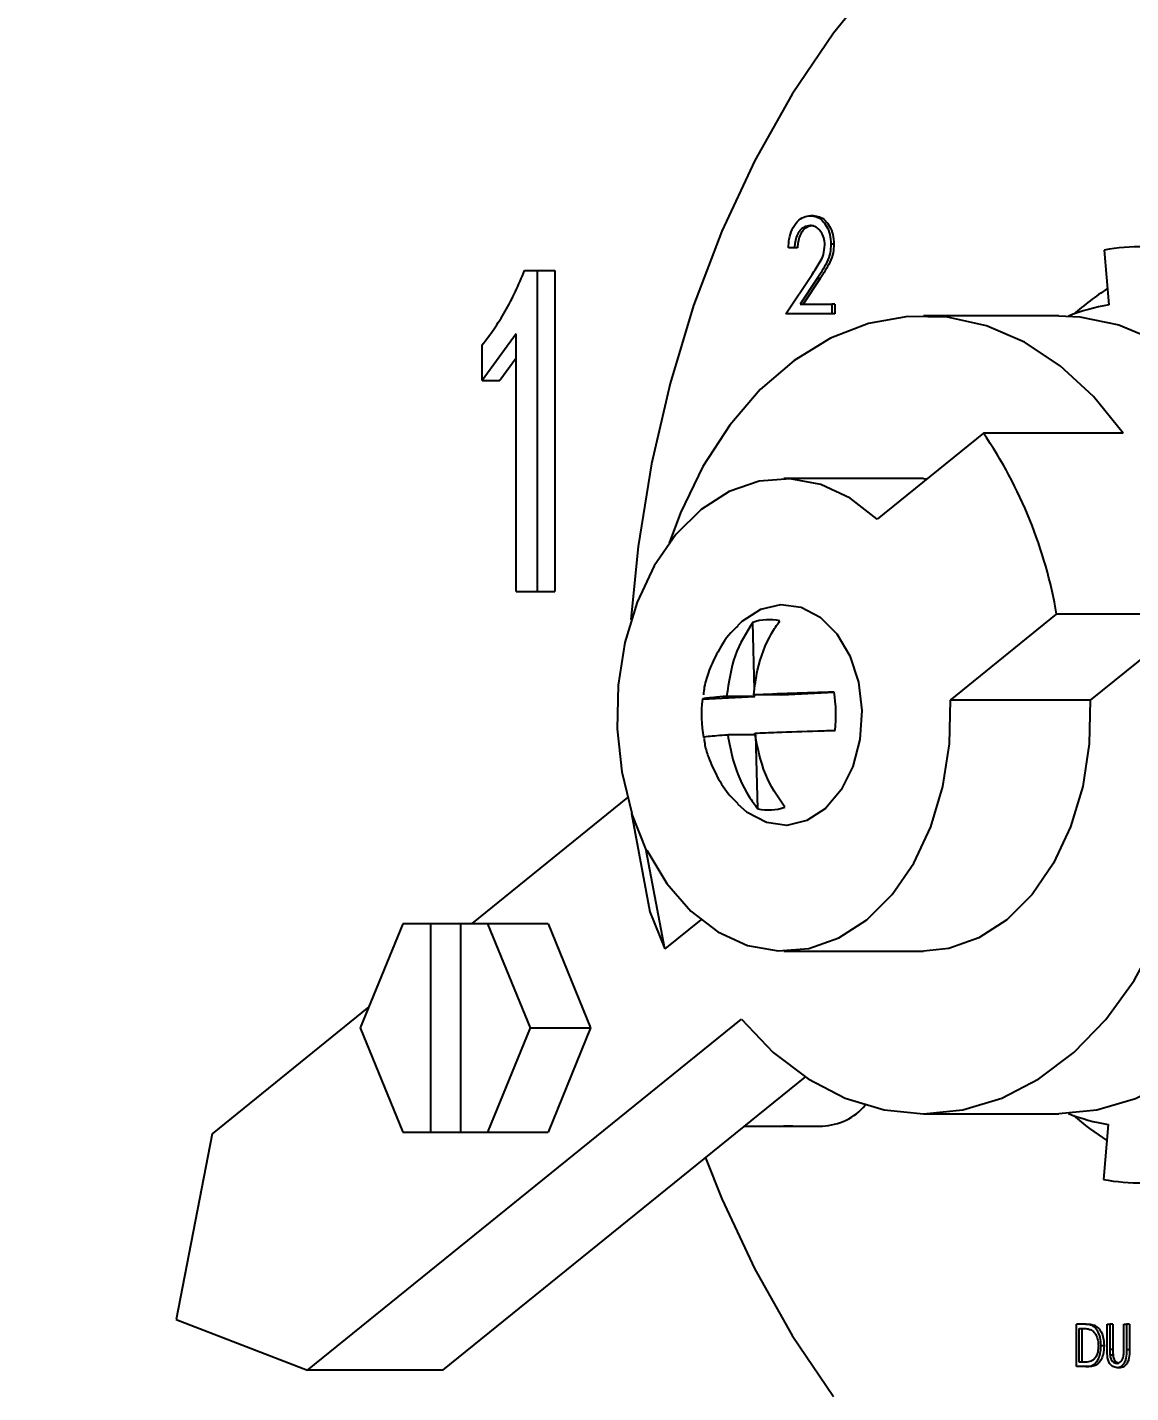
# Model space of a CAD drawing. Header units: millimetres. Extents: x 107291 to 113922, y -130611 to -125922.
# Drawn here: x 110523.3 to 110575.2, y -127298 to -127233.9 of the extents above; entities that cross this region are included whole.
import ezdxf

# ---------------------------------------------------------------- set-up
doc = ezdxf.new("R2010")
doc.units = ezdxf.units.MM
doc.header["$LTSCALE"] = 13
for name, color, linetype in [('几何体', 7, 'Continuous'), ('尺寸', 3, 'Continuous'), ('注释', 2, 'Continuous')]:
    doc.layers.add(name, color=color, linetype=linetype)
doc.styles.add('SLDTEXTSTYLE0', font='')
doc.styles.get("Standard").update_dxf_attribs({"font": 'gbenor.shx', "bigfont": 'gbcbig.shx'})
doc.styles.get('SLDTEXTSTYLE0').set_extended_font_data('汉仪长仿宋体')
doc.dimstyles.new('SLDDIMSTYLE0', dxfattribs={"dimtxt": 50, "dimasz": 40.8, "dimexe": 0, "dimexo": 0.0625, "dimgap": 12.5, "dimtad": 2, "dimdec": 0, "dimrnd": 1e-09, "dimzin": 12, "dimdsep": 46, "dimtxsty": 'SLDTEXTSTYLE0', "dimsah": 1, "dimcen": 0.09, "dimadec": 0, "dimazin": 3, "dimtfac": 1, "dimtdec": 0, "dimtmove": 0, "dimatfit": 0, "dimfxl": 1, "dimfrac": 2, "dimtolj": 1, "dimtzin": 12, "dimarcsym": 0})
doc.dimstyles.new('SLDDIMSTYLE2', dxfattribs={"dimtxt": 0.18, "dimasz": 40.8, "dimexe": 0, "dimexo": 0.0625, "dimgap": 0, "dimtad": 0, "dimtih": 1, "dimtoh": 1, "dimdec": 0, "dimrnd": 1e-09, "dimzin": 0, "dimdsep": 46, "dimtxsty": 'Standard', "dimsah": 1, "dimcen": 0.09, "dimadec": 0, "dimazin": 0, "dimtfac": 40.8, "dimtdec": 0, "dimtofl": 0, "dimtmove": 0, "dimatfit": 3, "dimfxl": 1, "dimfrac": 2, "dimtolj": 1, "dimtzin": 0, "dimarcsym": 0})

# ---------------------------------------------------------------- blocks, each defined once
blk = doc.blocks.new('*D13')
at = {"layer": 'Defpoints', "color": 0, "transparency": 16777216}
for p in [(110402.377, -127104.562), (110714.301, -127104.562), (110787.565, -127792.811)]:
    blk.add_point(p, dxfattribs=at)
at = {"layer": '尺寸', "color": 0, "lineweight": -2, "transparency": 16777216}
for p, q in [((110714.239, -127104.562), (110402.377, -127104.562)), ((110402.377, -127752.011), (110402.377, -127145.362)), ((110787.502, -127792.811), (110402.377, -127792.811))]:
    blk.add_line(p, q, dxfattribs=at)
at = {"layer": '尺寸', "color": 0, "transparency": 16777216}
for points in [[(110395.577, -127145.362), (110409.177, -127145.362), (110402.377, -127104.562)], [(110395.577, -127752.011), (110409.177, -127752.011), (110402.377, -127792.811)]]:
    blk.add_solid(points, dxfattribs=at)
at = {"layer": '尺寸', "color": 0, "transparency": 16777216, "insert": (110339.877, -127398.573), "char_height": 50, "attachment_point": 2, "rotation": 90, "style": 'SLDTEXTSTYLE0'}
blk.add_mtext('\\A1;730', dxfattribs=at)

msp = doc.modelspace()

# ---------------------------------------------------------------- linework, layer by layer
at = {"layer": '几何体'}
for p, q in [((110560.243, -127242.721), (110560.102, -127242.721)), ((110561.205, -127244.058), (110561.063, -127244.058)), ((110559.35, -127244.221), (110559.064, -127244.221)), ((110559.206, -127244.221), (110559.064, -127244.221)), ((110559.491, -127244.221), (110559.206, -127244.221)), ((110559.491, -127244.221), (110559.35, -127244.221)), ((110573.915, -127244.331), (110574.135, -127246.912)), ((110546.66, -127245.285), (110547.251, -127245.285)), ((110547.251, -127245.285), (110547.251, -127260.372)), ((110547.251, -127245.285), (110548.079, -127245.285)), ((110548.079, -127245.285), (110548.079, -127260.372)), ((110558.942, -127247.336), (110560.176, -127245.474)), ((110560.419, -127245.673), (110559.623, -127246.875)), ((110560.561, -127245.673), (110559.765, -127246.875)), ((110560.561, -127245.673), (110560.419, -127245.673)), ((110561.104, -127247.336), (110558.942, -127247.336)), ((110559.083, -127247.336), (110558.942, -127247.336)), ((110561.246, -127247.336), (110559.083, -127247.336)), ((110559.623, -127246.875), (110561.104, -127246.874)), ((110561.104, -127246.874), (110561.104, -127247.336)), ((110561.246, -127246.874), (110561.104, -127246.874)), ((110561.246, -127247.336), (110561.104, -127247.336)), ((110561.246, -127246.874), (110561.246, -127247.336)), ((110571.787, -127247.423), (110565.423, -127247.423)), ((110546.268, -127248.267), (110544.664, -127250.46)), ((110546.268, -127260.372), (110546.268, -127248.267)), ((110544.664, -127250.46), (110544.664, -127248.793)), ((110546.268, -127249.407), (110545.5, -127250.46)), ((110544.664, -127250.46), (110545.5, -127250.46)), ((110568.236, -127252.935), (110563.241, -127256.975)), ((110574.812, -127252.935), (110568.236, -127252.935)), ((110565.423, -127255.073), (110558.847, -127255.073)), ((110565.423, -127255.073), (110565.589, -127255.076)), ((110546.268, -127260.372), (110547.251, -127260.372)), ((110547.251, -127260.372), (110548.079, -127260.372)), ((110566.681, -127265.482), (110571.676, -127261.442)), ((110578.252, -127261.442), (110571.676, -127261.442)), ((110578.252, -127261.442), (110573.257, -127265.482)), ((110557.471, -127265), (110557.386, -127261.83)), ((110555.02, -127265.441), (110557.48, -127265.308)), ((110557.48, -127265.308), (110556.162, -127265.308)), ((110558.752, -127265.239), (110557.434, -127265.239)), ((110557.48, -127265.308), (110557.478, -127265.239)), ((110558.752, -127265.239), (110561.211, -127265.106)), ((110573.257, -127265.482), (110566.681, -127265.482)), ((110557.528, -127267.107), (110556.211, -127267.107)), ((110557.622, -127270.585), (110557.528, -127267.107)), ((110551.496, -127270.064), (110544.172, -127275.988)), ((110551.683, -127270.816), (110551.71, -127270.793)), ((110551.683, -127270.816), (110552.385, -127272.552)), ((110551.683, -127270.816), (110552.55, -127275.433)), ((110552.385, -127272.552), (110552.413, -127272.529)), ((110553.252, -127277.169), (110552.385, -127272.552)), ((110552.55, -127275.433), (110553.252, -127277.169)), ((110540.938, -127275.988), (110538.937, -127280.888)), ((110542.231, -127275.988), (110540.938, -127275.988)), ((110542.231, -127275.988), (110542.231, -127285.788)), ((110543.645, -127275.988), (110542.231, -127275.988)), ((110544.938, -127275.988), (110543.645, -127275.988)), ((110543.645, -127275.988), (110543.645, -127285.788)), ((110546.939, -127280.888), (110544.938, -127275.988)), ((110547.767, -127275.988), (110544.938, -127275.988)), ((110547.767, -127275.988), (110549.767, -127280.888)), ((110554.942, -127275.802), (110553.252, -127277.169)), ((110558.847, -127277.273), (110565.423, -127277.273)), ((110539.343, -127279.894), (110531.964, -127285.862)), ((110536.457, -127296.973), (110556.852, -127280.478)), ((110538.937, -127280.888), (110540.938, -127285.788)), ((110544.938, -127285.788), (110546.939, -127280.888)), ((110546.939, -127280.888), (110549.767, -127280.888)), ((110549.767, -127280.888), (110547.767, -127285.788)), ((110542.821, -127296.973), (110559.86, -127283.193)), ((110565.423, -127284.923), (110571.787, -127284.923)), ((110531.964, -127285.862), (110530.282, -127294.595)), ((110540.938, -127285.788), (110542.231, -127285.788)), ((110542.231, -127285.788), (110543.645, -127285.788)), ((110543.645, -127285.788), (110544.938, -127285.788)), ((110544.938, -127285.788), (110547.767, -127285.788)), ((110557.01, -127285.498), (110560.665, -127285.498)), ((110558.842, -127285.505), (110558.842, -127285.498)), ((110559.127, -127285.505), (110558.842, -127285.505)), ((110558.983, -127285.505), (110558.842, -127285.505)), ((110559.269, -127285.505), (110558.983, -127285.505)), ((110559.127, -127285.498), (110559.127, -127285.505)), ((110559.269, -127285.505), (110559.127, -127285.505)), ((110559.269, -127285.498), (110559.269, -127285.505)), ((110574.099, -127285.428), (110573.874, -127288.008)), ((110530.282, -127294.595), (110536.457, -127296.973)), ((110572.605, -127296.802), (110572.605, -127294.802)), ((110572.89, -127294.802), (110572.605, -127294.802)), ((110573.032, -127294.802), (110572.89, -127294.802)), ((110574.055, -127296.01), (110574.055, -127294.802)), ((110574.055, -127294.802), (110574.182, -127294.802)), ((110574.182, -127294.802), (110574.182, -127296)), ((110574.324, -127294.802), (110574.182, -127294.802)), ((110574.324, -127294.802), (110574.324, -127296)), ((110574.835, -127296), (110574.835, -127294.802)), ((110574.835, -127294.802), (110574.962, -127294.802)), ((110574.962, -127294.802), (110574.962, -127296.009)), ((110575.103, -127294.802), (110574.962, -127294.802)), ((110575.103, -127294.802), (110575.103, -127296.009)), ((110572.732, -127295.007), (110572.831, -127295.007)), ((110572.732, -127296.597), (110572.732, -127295.007)), ((110572.732, -127295.007), (110572.832, -127295.007)), ((110572.873, -127296.597), (110572.873, -127295.007)), ((110573.481, -127294.874), (110573.339, -127294.874)), ((110573.907, -127295.827), (110573.765, -127295.827)), ((110574.324, -127296), (110574.182, -127296)), ((110575.103, -127296.009), (110574.962, -127296.009)), ((110572.894, -127296.597), (110572.732, -127296.597)), ((110574.329, -127296.266), (110574.188, -127296.266)), ((110542.821, -127296.973), (110536.457, -127296.973)), ((110573.043, -127296.802), (110572.605, -127296.802)), ((110572.746, -127296.802), (110572.605, -127296.802)), ((110573.185, -127296.802), (110572.746, -127296.802)), ((110573.043, -127296.802), (110573.185, -127296.802)), ((110574.664, -127296.853), (110574.523, -127296.853))]:
    msp.add_line(p, q, dxfattribs=at)
at = {"layer": '几何体', "flags": 128}
for points in [[(110563.302, -127231.521), (110561.185, -127234.138), (110559.241, -127237.013), (110557.488, -127240.123), (110555.939, -127243.442), (110554.606, -127246.945), (110553.501, -127250.602), (110552.633, -127254.385), (110552.007, -127258.263), (110551.664, -127261.7)], [(110574.812, -127252.935), (110573.409, -127251.206), (110571.848, -127249.772), (110570.161, -127248.661), (110568.38, -127247.895), (110566.541, -127247.49), (110564.68, -127247.453), (110562.834, -127247.784), (110561.039, -127248.478), (110559.33, -127249.521), (110557.741, -127250.892), (110556.304, -127252.563), (110555.046, -127254.504), (110553.993, -127256.674), (110553.454, -127258.108)], [(110571.787, -127247.423), (110572.763, -127247.474), (110574.594, -127247.848), (110576.37, -127248.579), (110578.058, -127249.653), (110579.623, -127251.048), (110581.035, -127252.738), (110582.268, -127254.69), (110583.296, -127256.865), (110584.1, -127259.221), (110584.665, -127261.713), (110584.979, -127264.292), (110585.035, -127266.907), (110584.834, -127269.508), (110584.379, -127272.044), (110583.678, -127274.466), (110582.746, -127276.726), (110581.601, -127278.781), (110580.264, -127280.59), (110578.762, -127282.119), (110577.125, -127283.336), (110575.383, -127284.22), (110573.572, -127284.752), (110571.787, -127284.923)], [(110563.241, -127256.975), (110561.967, -127255.988), (110560.587, -127255.349), (110559.147, -127255.081), (110557.697, -127255.193), (110556.286, -127255.681), (110554.963, -127256.528), (110553.773, -127257.705), (110552.756, -127259.172), (110551.949, -127260.879), (110551.377, -127262.767), (110551.061, -127264.772), (110551.012, -127266.824), (110551.231, -127268.855), (110551.71, -127270.793)], [(110556.687, -127261.97), (110556.89, -127261.776), (110557.761, -127261.209), (110558.707, -127260.981), (110559.662, -127261.106), (110560.561, -127261.577), (110561.344, -127262.361), (110561.957, -127263.405), (110562.357, -127264.638), (110562.519, -127265.975), (110562.43, -127267.325), (110562.097, -127268.597), (110561.543, -127269.704), (110560.804, -127270.571), (110559.933, -127271.137), (110558.987, -127271.366), (110558.032, -127271.24), (110557.133, -127270.769), (110556.686, -127270.375)], [(110556.852, -127280.478), (110558.353, -127282.035), (110559.993, -127283.278), (110561.74, -127284.185), (110563.56, -127284.737), (110565.417, -127284.923), (110567.273, -127284.74), (110569.093, -127284.19), (110570.841, -127283.286), (110572.482, -127282.044), (110573.984, -127280.49), (110575.318, -127278.654), (110576.456, -127276.571), (110577.377, -127274.284), (110578.062, -127271.837), (110578.498, -127269.278), (110578.677, -127266.658), (110578.594, -127264.029), (110578.252, -127261.442)], [(110552.413, -127272.529), (110553.351, -127274.097), (110554.477, -127275.394), (110555.753, -127276.374), (110557.135, -127277.006), (110558.576, -127277.267), (110560.026, -127277.147), (110561.435, -127276.652), (110562.756, -127275.799), (110563.943, -127274.615), (110564.956, -127273.143), (110565.759, -127271.432), (110566.326, -127269.541), (110566.637, -127267.535), (110566.681, -127265.482)], [(110573.257, -127265.482), (110573.213, -127267.535), (110572.902, -127269.541), (110572.335, -127271.432), (110571.532, -127273.143), (110570.519, -127274.615), (110569.332, -127275.799), (110568.011, -127276.652), (110566.602, -127277.147), (110565.423, -127277.273)], [(110555.173, -127286.983), (110555.942, -127288.911), (110557.491, -127292.23), (110559.245, -127295.339), (110561.189, -127298.214)]]:
    msp.add_lwpolyline(points, dxfattribs=at)
at = {"layer": '几何体'}
for centre, radius, start, end in [((110575.775, -127255.22), 11.047, 80.08954, 99.69395), ((110582.111, -127258.603), 14.825, 122.84891, 130.59867), ((110575.882, -127257.063), 10.3, 99.76394, 110.78497), ((110550.392, -127265.1), 21.597, 9.75263, 34.28413), ((110558.139, -127263.969), 2.267, 76.78139, 109.40675), ((110555.022, -127266.174), 6.28, 353.31166, 9.78467), ((110561.258, -127266.173), 6.28, 173.31166, 189.78467), ((110558.141, -127268.378), 2.267, 256.78139, 289.40675), ((110560.555, -127282.722), 2.778, 272.26938, 319.77583), ((110575.885, -127275.274), 10.31, 249.21851, 260.02364), ((110582.127, -127273.723), 14.851, 229.40622, 236.97535), ((110575.775, -127277.126), 11.047, 260.08954, 279.69395)]:
    msp.add_arc(centre, radius, start, end, dxfattribs=at)
for points, knots in [([(110559.064, -127244.221), (110559.072, -127244.087), (110559.089, -127243.786), (110559.226, -127243.35), (110559.47, -127242.983), (110559.777, -127242.754), (110559.998, -127242.731), (110560.102, -127242.721)], [0, 0, 0, 0, 0.172342, 0.387107, 0.598934, 0.811846, 1, 1, 1, 1]), ([(110560.102, -127242.721), (110560.197, -127242.729), (110560.388, -127242.746), (110560.656, -127242.92), (110560.873, -127243.213), (110561.035, -127243.601), (110561.054, -127243.904), (110561.063, -127244.058)], [0, 0, 0, 0, 0.189472, 0.380708, 0.574931, 0.782992, 1, 1, 1, 1]), ([(110560.243, -127242.721), (110560.338, -127242.729), (110560.53, -127242.746), (110560.798, -127242.92), (110561.015, -127243.213), (110561.176, -127243.601), (110561.195, -127243.904), (110561.205, -127244.058)], [0, 0, 0, 0, 0.189472, 0.380708, 0.574931, 0.782992, 1, 1, 1, 1]), ([(110560.087, -127243.182), (110559.991, -127243.194), (110559.818, -127243.216), (110559.601, -127243.405), (110559.453, -127243.656), (110559.374, -127243.942), (110559.357, -127244.135), (110559.35, -127244.221)], [0, 0, 0, 0, 0.247821, 0.445762, 0.643467, 0.841216, 1, 1, 1, 1]), ([(110560.229, -127243.182), (110560.132, -127243.194), (110559.959, -127243.216), (110559.742, -127243.405), (110559.594, -127243.656), (110559.515, -127243.942), (110559.499, -127244.135), (110559.491, -127244.221)], [0, 0, 0, 0, 0.247821, 0.445762, 0.643467, 0.841216, 1, 1, 1, 1]), ([(110560.778, -127244.094), (110560.769, -127243.978), (110560.751, -127243.746), (110560.606, -127243.469), (110560.42, -127243.27), (110560.237, -127243.19), (110560.123, -127243.184), (110560.087, -127243.182)], [0, 0, 0, 0, 0.232879, 0.467253, 0.672001, 0.897424, 1, 1, 1, 1]), ([(110560.176, -127245.474), (110560.24, -127245.377), (110560.432, -127245.085), (110560.72, -127244.668), (110560.762, -127244.247), (110560.778, -127244.094)], [0, 0, 0, 0, 0.241416, 0.726404, 1, 1, 1, 1]), ([(110561.063, -127244.058), (110561.056, -127244.193), (110561.04, -127244.494), (110560.881, -127244.915), (110560.66, -127245.304), (110560.5, -127245.55), (110560.419, -127245.673)], [0, 0, 0, 0, 0.211632, 0.47273, 0.735264, 1, 1, 1, 1]), ([(110561.205, -127244.058), (110561.197, -127244.193), (110561.181, -127244.494), (110561.022, -127244.915), (110560.802, -127245.304), (110560.641, -127245.55), (110560.561, -127245.673)], [0, 0, 0, 0, 0.2116316, 0.4727298, 0.7352643, 1, 1, 1, 1]), ([(110544.664, -127248.793), (110544.853, -127248.548), (110545.23, -127248.059), (110545.753, -127247.217), (110546.24, -127246.302), (110546.52, -127245.624), (110546.66, -127245.285)], [0, 0, 0, 0, 0.2501, 0.500145, 0.750123, 1, 1, 1, 1]), ([(110556.686, -127262.006), (110556.611, -127262.072), (110556.224, -127262.414), (110555.768, -127263.128), (110555.346, -127264.035), (110555.116, -127264.717), (110555.082, -127265.112), (110555.072, -127265.234)], [0, 0, 0, 0, 0.081251, 0.420198, 0.676709, 0.900667, 1, 1, 1, 1]), ([(110557.386, -127261.83), (110557.076, -127262.327), (110556.453, -127263.326), (110556.259, -127264.645), (110556.162, -127265.308)], [0, 0, 0, 0, 0.497268, 1, 1, 1, 1]), ([(110557.434, -127265.239), (110557.484, -127264.846), (110557.616, -127263.803), (110558.076, -127262.612), (110558.527, -127261.953), (110558.658, -127261.761)], [0, 0, 0, 0, 0.300614, 0.797006, 1, 1, 1, 1]), ([(110556.162, -127265.308), (110555.945, -127265.323), (110555.368, -127265.363), (110555.017, -127265.409), (110555.02, -127265.434), (110555.02, -127265.441)], [0, 0, 0, 0, 0.300614, 0.797006, 1, 1, 1, 1]), ([(110561.211, -127265.106), (110560.536, -127265.125), (110559.179, -127265.164), (110558.018, -127265.214), (110557.434, -127265.239)], [0, 0, 0, 0, 0.497268, 1, 1, 1, 1]), ([(110555.069, -127267.24), (110555.097, -127267.221), (110555.153, -127267.183), (110555.857, -127267.132), (110556.211, -127267.107)], [0, 0, 0, 0, 0.497268, 1, 1, 1, 1]), ([(110556.211, -127267.107), (110556.282, -127267.5), (110556.47, -127268.543), (110556.995, -127269.734), (110557.481, -127270.394), (110557.622, -127270.585)], [0, 0, 0, 0, 0.300614, 0.797006, 1, 1, 1, 1]), ([(110557.483, -127267.038), (110557.821, -127267.023), (110558.719, -127266.983), (110560.053, -127266.938), (110560.988, -127266.912), (110561.26, -127266.905)], [0, 0, 0, 0, 0.300614, 0.797006, 1, 1, 1, 1]), ([(110558.894, -127270.516), (110558.557, -127270.019), (110557.88, -127269.02), (110557.616, -127267.701), (110557.483, -127267.038)], [0, 0, 0, 0, 0.497268, 1, 1, 1, 1]), ([(110555.102, -127267.28), (110555.112, -127267.387), (110555.14, -127267.692), (110555.349, -127268.301), (110555.706, -127269.11), (110556.176, -127269.848), (110556.56, -127270.215), (110556.687, -127270.336)], [0, 0, 0, 0, 0.09222, 0.26128, 0.54583, 0.850238, 1, 1, 1, 1]), ([(110573.339, -127294.874), (110573.295, -127294.857), (110573.208, -127294.823), (110573.057, -127294.805), (110572.951, -127294.803), (110572.89, -127294.802)], [0, 0, 0, 0, 0.300084, 0.599447, 1, 1, 1, 1]), ([(110573.032, -127294.802), (110573.079, -127294.803), (110573.178, -127294.805), (110573.329, -127294.818), (110573.43, -127294.855), (110573.481, -127294.874)], [0, 0, 0, 0, 0.312062, 0.653452, 1, 1, 1, 1]), ([(110572.831, -127295.007), (110572.878, -127295.008), (110572.975, -127295.009), (110573.121, -127295.02), (110573.217, -127295.048), (110573.266, -127295.063)], [0, 0, 0, 0, 0.323358, 0.660053, 1, 1, 1, 1]), ([(110573.266, -127295.063), (110573.329, -127295.1), (110573.451, -127295.171), (110573.571, -127295.384), (110573.63, -127295.608), (110573.636, -127295.757), (110573.638, -127295.827)], [0, 0, 0, 0, 0.289261, 0.551537, 0.792049, 1, 1, 1, 1]), ([(110573.765, -127295.827), (110573.758, -127295.691), (110573.745, -127295.452), (110573.627, -127295.146), (110573.485, -127294.961), (110573.378, -127294.897), (110573.339, -127294.874)], [0, 0, 0, 0, 0.336374, 0.592581, 0.849989, 1, 1, 1, 1]), ([(110573.481, -127294.874), (110573.553, -127294.923), (110573.697, -127295.021), (110573.835, -127295.296), (110573.899, -127295.574), (110573.904, -127295.752), (110573.907, -127295.827)], [0, 0, 0, 0, 0.278142, 0.55726, 0.81258, 1, 1, 1, 1]), ([(110573.043, -127296.802), (110573.139, -127296.797), (110573.295, -127296.789), (110573.497, -127296.666), (110573.639, -127296.466), (110573.747, -127296.18), (110573.759, -127295.949), (110573.765, -127295.827)], [0, 0, 0, 0, 0.250891, 0.410019, 0.569233, 0.773846, 1, 1, 1, 1]), ([(110573.907, -127295.827), (110573.899, -127295.963), (110573.884, -127296.204), (110573.766, -127296.494), (110573.619, -127296.685), (110573.419, -127296.79), (110573.271, -127296.798), (110573.185, -127296.802)], [0, 0, 0, 0, 0.252519, 0.447722, 0.60977, 0.772286, 1, 1, 1, 1]), ([(110573.638, -127295.827), (110573.633, -127295.926), (110573.624, -127296.104), (110573.535, -127296.33), (110573.423, -127296.476), (110573.335, -127296.525), (110573.298, -127296.546)], [0, 0, 0, 0, 0.3198842, 0.5694314, 0.8195091, 1, 1, 1, 1]), ([(110574.081, -127296.431), (110574.073, -127296.379), (110574.06, -127296.284), (110574.057, -127296.143), (110574.056, -127296.054), (110574.055, -127296.01)], [0, 0, 0, 0, 0.372739, 0.686017, 1, 1, 1, 1]), ([(110574.182, -127296), (110574.182, -127296.033), (110574.182, -127296.094), (110574.183, -127296.183), (110574.186, -127296.238), (110574.188, -127296.266)], [0, 0, 0, 0, 0.375606, 0.687601, 1, 1, 1, 1]), ([(110574.324, -127296), (110574.324, -127296.033), (110574.324, -127296.094), (110574.325, -127296.183), (110574.328, -127296.238), (110574.329, -127296.266)], [0, 0, 0, 0, 0.375606, 0.687601, 1, 1, 1, 1]), ([(110574.962, -127296.009), (110574.96, -127296.145), (110574.958, -127296.349), (110574.881, -127296.603), (110574.781, -127296.745), (110574.658, -127296.839), (110574.568, -127296.848), (110574.523, -127296.853)], [0, 0, 0, 0, 0.338796, 0.511212, 0.683519, 0.837601, 1, 1, 1, 1]), ([(110575.103, -127296.009), (110575.102, -127296.145), (110575.099, -127296.349), (110575.022, -127296.603), (110574.922, -127296.745), (110574.799, -127296.839), (110574.71, -127296.848), (110574.664, -127296.853)], [0, 0, 0, 0, 0.338796, 0.511212, 0.683519, 0.837601, 1, 1, 1, 1]), ([(110574.821, -127296.31), (110574.824, -127296.277), (110574.832, -127296.209), (110574.835, -127296.105), (110574.835, -127296.035), (110574.835, -127296)], [0, 0, 0, 0, 0.322425, 0.660928, 1, 1, 1, 1]), ([(110573.298, -127296.546), (110573.256, -127296.559), (110573.168, -127296.585), (110573.032, -127296.594), (110572.94, -127296.596), (110572.894, -127296.597)], [0, 0, 0, 0, 0.322009, 0.660422, 1, 1, 1, 1]), ([(110574.523, -127296.853), (110574.45, -127296.843), (110574.33, -127296.827), (110574.189, -127296.695), (110574.113, -127296.56), (110574.089, -127296.464), (110574.081, -127296.431)], [0, 0, 0, 0, 0.374662, 0.622378, 0.870708, 1, 1, 1, 1]), ([(110574.188, -127296.266), (110574.196, -127296.319), (110574.208, -127296.41), (110574.27, -127296.527), (110574.355, -127296.6), (110574.442, -127296.643), (110574.497, -127296.647), (110574.516, -127296.648)], [0, 0, 0, 0, 0.244212, 0.41854, 0.644226, 0.880059, 1, 1, 1, 1]), ([(110574.329, -127296.266), (110574.337, -127296.319), (110574.35, -127296.41), (110574.411, -127296.526), (110574.488, -127296.597), (110574.549, -127296.62), (110574.576, -127296.63)], [0, 0, 0, 0, 0.296482, 0.508123, 0.782114, 1, 1, 1, 1]), ([(110574.516, -127296.648), (110574.558, -127296.641), (110574.635, -127296.628), (110574.73, -127296.541), (110574.792, -127296.433), (110574.812, -127296.349), (110574.821, -127296.31)], [0, 0, 0, 0, 0.3045148, 0.5501078, 0.7955776, 1, 1, 1, 1])]:
    msp.add_open_spline(points, degree=3, knots=knots, dxfattribs=at)

# ---------------------------------------------------------------- dimensions: what is measured, and where the dimension line sits
at = {"layer": '尺寸'}
dim = msp.add_linear_dim(base=(110402.377, -127104.562), p1=(110787.565, -127792.811), p2=(110714.301, -127104.562), angle=90, text='730', dimstyle='SLDDIMSTYLE0', dxfattribs=at)
dim.commit()
dim.dimension.update_dxf_attribs({"geometry": '*D13', "text_midpoint": (110402.377, -127398.573), "dimtype": 160})

# ---------------------------------------------------------------- leaders
at = {"layer": '注释'}
msp.add_leader([(111010.5, -127826.173), (110190.911, -126393.986)], dimstyle='SLDDIMSTYLE2', dxfattribs=at)

doc.saveas('drawing.dxf')
